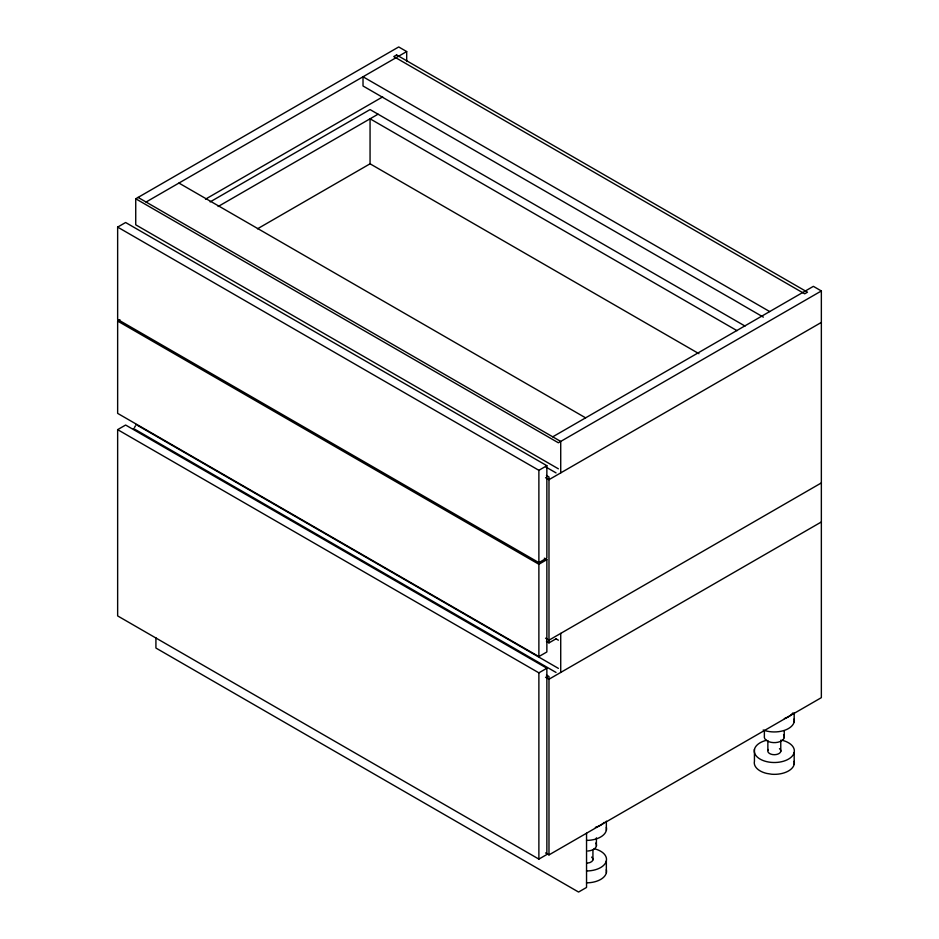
<?xml version="1.0" encoding="UTF-8"?>
<svg xmlns="http://www.w3.org/2000/svg" width="939" height="939" viewBox="0 0 939 939"><rect width="100%" height="100%" fill="white"/><g stroke="black" fill="none" stroke-linecap="round" stroke-linejoin="round"><path stroke-width="1.41" d="M135.416 425.895L134.559 427.386M558.376 468.819L135.732 224.808L135.732 198.775L398.711 46.95L406.693 51.563L406.693 61.563M146.061 202.038L406.693 51.563M117.645 227.109L125.626 222.508L546.862 465.697L546.862 558.024L538.88 562.625L117.645 319.436L117.645 227.109L538.88 470.31L546.862 465.697M205.524 199.15L382.654 96.893M210.136 201.908L370.06 109.581L745.014 326.056M218.13 206.521L378.041 114.194M257.474 228.811L370.424 163.597M544.327 558.177L546.862 559.644L546.862 651.971L538.88 656.572L117.645 413.371L117.645 321.056L119.934 319.741M117.645 429.639L125.626 425.038L546.862 668.239L546.862 854.502L538.88 859.103L117.645 615.914L117.645 429.639L538.88 672.84L546.862 668.239M552.742 436.823L813.374 286.348L821.355 290.961L821.355 697.654L548.986 854.901L545.559 852.929M821.355 290.961L558.376 442.785L135.732 198.775M821.355 322.417L548.986 479.665L545.559 477.693M117.645 321.056L538.88 564.257L546.862 559.644M821.355 482.916L548.986 640.175L545.559 638.191M546.439 641.419L548.986 642.886L556.029 638.813M821.355 521.967L548.986 679.214L545.559 677.242M769.698 311.572L363.017 76.775L363.017 85.989L763.36 317.124M737.033 330.669L370.06 118.795L370.06 163.809L698.933 353.674M178.926 183.058L585.607 417.843M138.08 197.425L560.724 441.436L560.724 472.88M545.876 467.023L556.029 472.88M546.439 475.486L548.986 476.953L548.986 642.886M555.829 638.708L558.376 640.175M135.732 424.358L558.376 668.368M133.385 428.43L556.029 672.441M546.439 675.035L548.986 676.503L548.986 854.901M794.183 712.713L794.183 721.915M794.183 752.479L794.183 764.311M784.253 730.753L784.253 737.62M780.767 740.167L780.767 751.446M767.856 740.578L767.856 750.437M764.369 730.589L764.369 736.082A10.024 5.787 0 0 0 775.591 742.585A10.024 5.787 0 0 0 783.572 734.65M754.44 749.392L754.44 761.224A20.036 11.573 0 0 0 766.705 773.431L771.752 774.241A19.977 11.538 0 0 0 794.183 761.294M606.348 821.167L606.348 830.369M606.348 860.934L606.348 872.765M596.406 837.834L596.406 846.074M592.932 850.03L592.932 859.889M586.546 833.21L586.546 887.437L578.565 892.05L155.921 648.039L155.921 637.781M560.724 633.391L560.724 672.441M538.88 470.31L538.88 562.625M538.88 564.257L538.88 656.572M538.88 672.84L538.88 859.103M779.476 748.653A6.514 3.756 0 0 1 779.112 753.489A6.514 3.756 0 0 1 770.802 754.111A6.514 3.756 0 0 1 768.302 749.498M781.941 740.237A20.036 11.573 0 0 1 790.239 757.961A20.036 11.573 0 0 1 758.442 758.008A20.036 11.573 0 0 1 766.6 740.261M794.183 718.898A20.036 11.573 0 0 1 784.875 730.202A20.036 11.573 0 0 1 763.196 730.002M792.809 712.994A20.036 11.573 0 0 1 784.358 718.558M591.64 857.107A6.514 3.756 0 0 1 587.333 863.117M594.105 848.692A20.036 11.573 0 0 1 606.136 861.615A20.036 11.573 0 0 1 586.523 870.958M595.737 843.093A10.024 5.787 0 0 1 587.802 851.027M606.348 827.341A20.036 11.573 0 0 1 586.523 840.393M606.336 869.737A19.977 11.538 0 0 1 586.523 882.824M604.235 822.353A20.036 11.573 0 0 1 595.361 827.365M396.598 54.943L393.781 56.575L804.676 293.813L807.493 292.182L396.598 54.943"/></g></svg>
